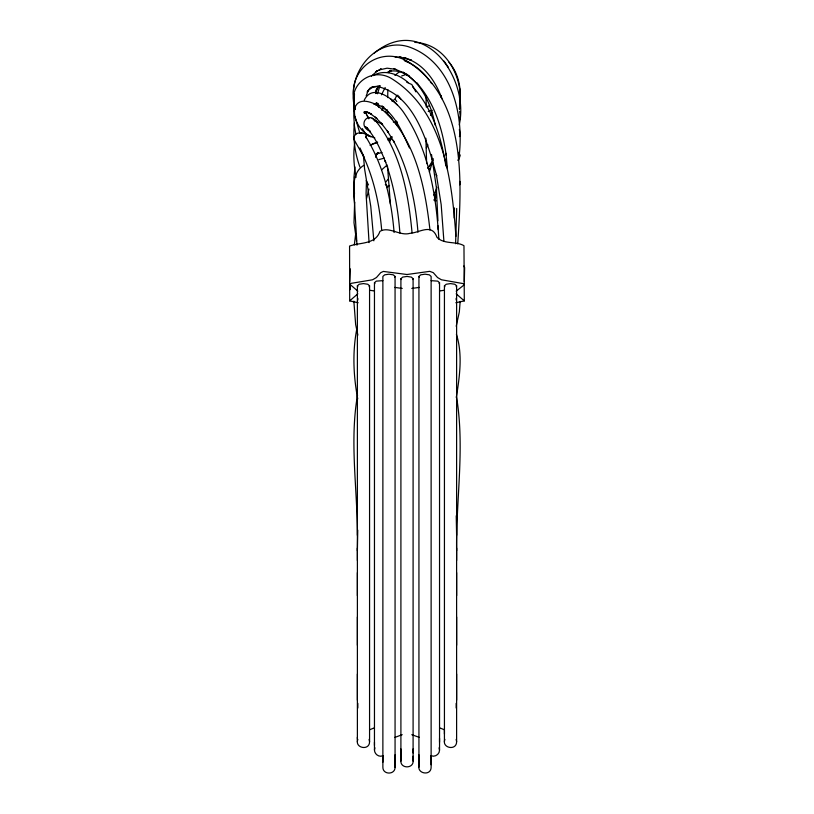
<?xml version="1.0" encoding="UTF-8"?>
<svg xmlns="http://www.w3.org/2000/svg" width="814" height="814" viewBox="0 0 814 814"><rect width="100%" height="100%" fill="white"/><g stroke="black" fill="none" stroke-linecap="round" stroke-linejoin="round"><path stroke-width="1.22" d="M357.387 739.407L357.387 737.108M357.387 700.213L357.387 673.992M357.387 645.278L357.387 616.981M357.387 595.665L357.387 572.629M357.387 560.52L357.387 548.066M374.46 745.41L374.46 742.266M382.875 762.25L382.875 755.86M395.065 764.722L395.065 754.832M400.905 760.276C399.786 769.047 414.214 769.047 413.095 760.276M400.905 758.648L400.905 748.931M413.095 758.648L413.095 748.931M418.935 764.722L418.935 754.832M431.125 764.722L431.125 755.86M439.54 742.266L439.54 738.349M444.434 734.045L444.434 730.229M456.613 700.213L456.613 673.992M456.613 645.278L456.613 616.981M456.613 595.665L456.613 572.629M456.613 560.52L456.613 548.066M358.18 302.757L349.694 300.885L349.572 246.062C360.012 242.277 375.498 244.648 379.924 231.38C388.838 225.946 399.878 236.294 409.859 233.364C420.248 232.529 431.837 223.016 436.955 237.301C443.986 244.658 456.054 240.975 463.97 245.696L464.306 300.885L455.82 302.757M426.648 163.594L425.854 138.197M357.387 550.651L357.753 530.097M456.613 550.651C455.901 499.297 465.018 447.608 456.461 396.571M349.705 281.644L350.264 268.834M464.316 281.624L464.631 267.592L463.848 265.985M460.144 301.353L459.34 311.864L456.196 326.282M375.732 105.047L375.763 103.531M387.444 109.89L387.698 114.632M454.202 217.979L454.477 207.936M455.596 243.712L456.705 208.465M396.326 121.408L396.723 123.84L396.794 121.703M354.334 105.83L353.795 115.69L354.375 125.59L355.83 134.147M457.743 243.864C461.619 183.995 467.338 101.038 409.676 62.861C382.621 43.946 347.507 68.244 354.192 100.203M459.808 101.394L459.574 88.523M375.793 93.559L376.027 89.876M459.676 101.618C461.507 87.79 458.302 72.934 448.972 62.281M354.629 202.065L353.998 222.71L356.563 241.046M459.238 124.918C469.851 77.625 423.422 12.749 374.298 53.042M354.334 244.861L355.616 234.351M366.453 181.074L366.076 193.824L369.068 242.623M354.466 122.914C352.727 137.77 354.843 152.971 359.91 167.002M354.975 166.982L353.927 177.615L354.466 193.895M396.306 124.471L396.591 122.029M354.477 93.875L353.937 107.499L354.466 112.088M436.66 188.634L435.185 200.997M459.666 119.953L460.205 115.476L459.625 111.294M387.84 89.52L387.698 97.599M357.539 395.065C349.45 441.544 357.448 488.553 357.387 535.286M459.462 108.913C464.763 79.955 447.008 43.651 414.743 42.379M376.007 93.447L376.597 89.153M458.506 160.389C465.018 118.844 453.439 62.108 408.526 46.764C375.468 36.569 347.212 73.413 354.426 104.538M354.762 142.369C353.093 153.968 353.836 165.812 356.105 177.269M459.422 109.117L460.063 100.203L459.432 97.09M456.308 397.568C459.554 376.76 462.901 354.751 456.4 334.249M395.065 767.215C395.268 774.999 382.682 774.989 382.875 767.215L382.875 276.424L384.666 274.837L388.97 274.186L393.284 274.837L395.065 276.434L395.065 767.205L394.607 764.875M357.845 703.337L357.845 708.007M357.387 741.717L357.387 285.836L359.167 284.249L363.471 283.587L367.786 284.249L369.566 285.836L369.566 741.727C369.597 751.139 354.222 748.086 357.845 739.387M418.935 767.215L418.935 276.434L420.716 274.837L425.03 274.186L429.334 274.837L431.125 276.424L431.125 767.215C431.145 776.617 415.771 773.575 419.393 764.875M444.434 741.727L444.434 285.836L446.214 284.249L450.529 283.587L454.833 284.249L456.613 285.836L456.613 741.717C456.644 751.139 441.28 748.086 444.892 739.387M456.155 708.007L456.155 703.337M366.504 198.575L368.986 189.072M382.885 755.758C378.123 757.865 372.832 752.563 374.928 747.812M401.373 758.76L400.905 761.09L400.905 278.683L402.686 277.096L407 276.434L411.314 277.096L413.095 278.683L413.095 752.96M431.115 280.657L437.759 281.135L439.54 282.733L439.54 750.142C439.55 754.313 434.971 757.376 431.115 755.758M377.808 105.728L378.266 103.459M357.02 327.859C352.309 351.272 353.327 375.539 357.733 398.911M375.651 157.295L376.424 153.948L378.673 153.124L375.61 154.711M433.353 158.761L429.375 172.019M366.208 95.879L368.366 90.181L367.145 92.155L370.217 88.034L368.762 89.845L373.341 86.844L371.072 87.515L379.355 86.192L373.87 86.64M375.956 92.328L377.899 87.332L376.607 89.296L379.741 85.653M459.483 136.467L460.093 134.442L459.35 129.457M377.513 93.773L379.996 85.663M459.422 136.63L460.093 134.442M389.489 142.247L391.849 136.905L390.282 140.008M433.964 195.329L436.915 187.251M364.194 100.244C373.534 80.881 397.313 102.411 404.131 113.156C429.08 150.01 436.223 195.614 438.868 239.174M381.44 94.862L385.164 87.505M392.053 101.302L395.055 99.094L396.713 95.421L397.965 95.299M390.873 138.838L391.87 136.701M382.153 110.165L383.669 106.949M382.061 110.348L383.618 107.041M426.343 147.955L427.879 144.76M369.108 286.701L369.566 285.836M357.845 298.28L357.845 300M394.607 277.289L395.065 276.434M456.155 286.701L456.613 285.836M456.155 300L456.155 298.28M374.46 750.142L374.46 282.733L376.241 281.135L382.885 280.657M412.627 279.548L413.095 278.683M439.072 283.587L439.54 282.733M432.885 160.307L427.95 168.132M375.315 104.426L375.885 103.449M349.694 300.885L357.845 293.813M349.725 283.76L349.908 289.733L349.684 284.178L350.396 283.476L372.558 279.782L376.455 277.523L380.708 272.67L383.353 271.428L407 274.511L429.741 271.347L433.292 272.67L437.545 277.523L441.442 279.782L464.092 283.76L463.573 285.338L456.155 291.168M430.504 115.334L432.58 112.179M385.653 182.183L388.298 179.029M376.577 154.121L377.92 152.432L375.559 155.789L376.424 153.948L381.969 152.462M371.357 76.221L377.564 70.584L375.6 71.907L381.217 68.864L379.11 69.943L387.108 68.183L395.909 69.353M428.001 167.847L432.224 163.299M457.763 160.236L458.974 158.974L460.195 155.433L458.75 152.371M430.474 114.682L431.868 113.268M388.288 72.629L390.852 70.279M381.593 169.892L387.169 165.008M386.782 187.647L389.55 185.399M394.882 75.346L399.175 71.978M363.817 165.334C351.017 173.138 353.846 190.537 354.558 203.185M374.979 104.212L376.821 102.839L374.837 104.08L375.966 103.653L373.595 103.836L376.465 103.704M373.911 728.011L369.597 729.792M370.095 145.35L377.655 142.175L372.151 144.037M373.27 75.6C384.768 68.681 399.094 74.471 408.292 82.641M401.638 75.967L406.929 74.227M365.018 112.342L366.168 111.864L363.827 112.22L366.717 111.935M386.843 72.517L391.086 70.777L388.838 71.54C395.533 69.699 402.513 71.998 408.129 75.712L406.298 74.247C423.077 85.826 431.359 105.871 435.256 125.203M394.709 737.474L402.208 734.686M427.309 106.451L429.212 105.83M428.235 111.518L432.336 110.287M378.846 159.605L384.473 158.099M440.089 290.903L444.403 290.242M374.806 137.932L368.579 135.796L370.757 136.691C365.985 133.547 355.494 129.457 353.795 137.953L354.243 139.957L363.512 156.308L362.678 154.65C373.809 178.317 379.466 204.263 381.695 230.23M387.891 139.988L390.171 139.54M411.792 288.431L419.291 287.403M428.245 168.64L430.514 168.579M395.207 57.245L401.353 57.295L398.972 57.153L406.369 58.333L404.029 57.896L411.335 60.165L404.029 57.896M361.915 132.804L359.544 132.743M377.686 92.633L374.979 92.562M369.597 290.242L373.911 290.903M388.482 138.227L391.005 138.492M376.984 86.376C415.252 94.933 427.737 143.254 436.64 175.936L436.324 174.338L441.188 204.67L443.905 241.209M394.709 287.403L402.208 288.431M365.313 111.986L369.251 113.044L367.175 112.037L371.622 114.347L369.648 113.197L376.902 118.488L375.183 117.114L382.621 124.613L381.186 123.087L388.451 132.56L387.311 130.942L394.139 142.124L393.294 140.476C408.333 168.712 415.506 200.519 417.969 232.234M444.403 729.792L440.089 728.011M412.067 232.855C408.384 193.874 400.905 152.065 375.651 120.828C366.371 110.867 357.794 126.801 370.004 130.993L368.02 129.711M375.04 103.612C393.813 109.89 401.699 131.492 409.473 147.945M436.131 200.793L433.709 199.918M404.904 61.05C414.713 64.469 422.842 71.744 428.947 80.016M411.792 734.686L419.281 737.372M393.264 121.917L396.489 123.097M393.701 68.529L404.934 73.413L402.961 72.161L409.381 76.435L407.57 75.01L417.867 84.29L416.392 82.58C434.513 102.33 442.49 129.111 446.204 155.118L445.97 153.276L447.466 169.332M381.766 123.982L374.725 120.401L376.689 121.662L373.657 119.312L375.295 120.899L372.1 118.132M406.766 82.245L411.833 84.554L415.883 91.86M409.066 59.463C425.234 66.178 435.531 81.797 441.595 97.588L440.74 95.543L441.839 98.769M376.394 104.721C346.703 90.039 350.04 125.641 369.129 135.633M403.907 59.971L409.676 62.861M375.081 103.958C414.407 131.96 424.898 184.941 429.965 230.047M434.177 194.556L436.172 195.747M367.124 128.174L365.354 126.587C375.264 136.376 380.545 149.766 385.704 162.424L385.144 160.785C393.447 184.015 398.138 208.445 399.878 233.028M385.317 184.432L387.932 186.64M375.651 120.828L374.043 119.373L375.305 121.194M397.354 104.955L390.476 98.667M383.465 107.458L381.817 105.942L388.665 112.281M392.195 118.854L385.226 111.335M456.155 293.813L464.306 300.885M357.845 291.168L349.694 284.096M412.464 86.528C432.529 108.15 441.351 137.576 445.879 166.097M370.563 132.478L366.931 127.788L368.233 129.487M430.311 81.817L431.685 83.628M398.606 96.154L401.139 99.552M444.037 61.101L448.382 67.359M395.055 99.094L396.794 101.618M367.073 115.669L368.895 118.315M368.762 118.813L365.852 112.831M362.291 128.602L366.809 135.948M400.905 278.683L401.373 279.548M374.46 282.733L374.928 283.587M366.158 180.596L368.518 184.951M418.935 276.434L419.393 277.289M444.434 285.836L444.892 286.701M357.387 285.836L357.845 286.701M364.204 157.346L359.971 147.934M378.866 107.356L377.116 103.215M365.537 136.05L366.605 138.37L365.669 136.559C383.536 165.252 391.392 199.125 394.098 232.509M359.92 133.415L354.996 116.687M396.235 121.133L397.324 124.674L396.622 121.571M355.362 108.984C345.777 85.399 372.09 65.446 392.674 79.304C443.905 112.098 452.004 180.739 455.901 236.365M431.501 154.446L436.335 187.22L437.932 220.848M357.875 335.124L355.657 324.593L353.856 301.149M439.072 747.812L439.54 750.142M412.627 758.76L413.095 761.09L413.095 756.206M354.66 105.708L355.352 109.229M456.155 739.387L456.613 741.717M369.108 739.387L369.566 741.727M396.438 121.662L396.723 123.84M365.985 112.19L366.198 113.94M396.357 121.856L396.662 125.397M390.384 204.029L387.535 166.473M353.907 193.284L356.99 245.167M373.86 240.822L370.746 206.207L364.56 168.752L363.563 157.041M456.227 515.801L456.613 535.286M426.302 107.122L425.976 96.021M438.074 225.844L438.176 229.589M460.073 183.109L459.768 184.809L459.768 181.4L460.073 183.109M365.995 111.732L364.285 113.258L366.025 111.752"/></g></svg>
